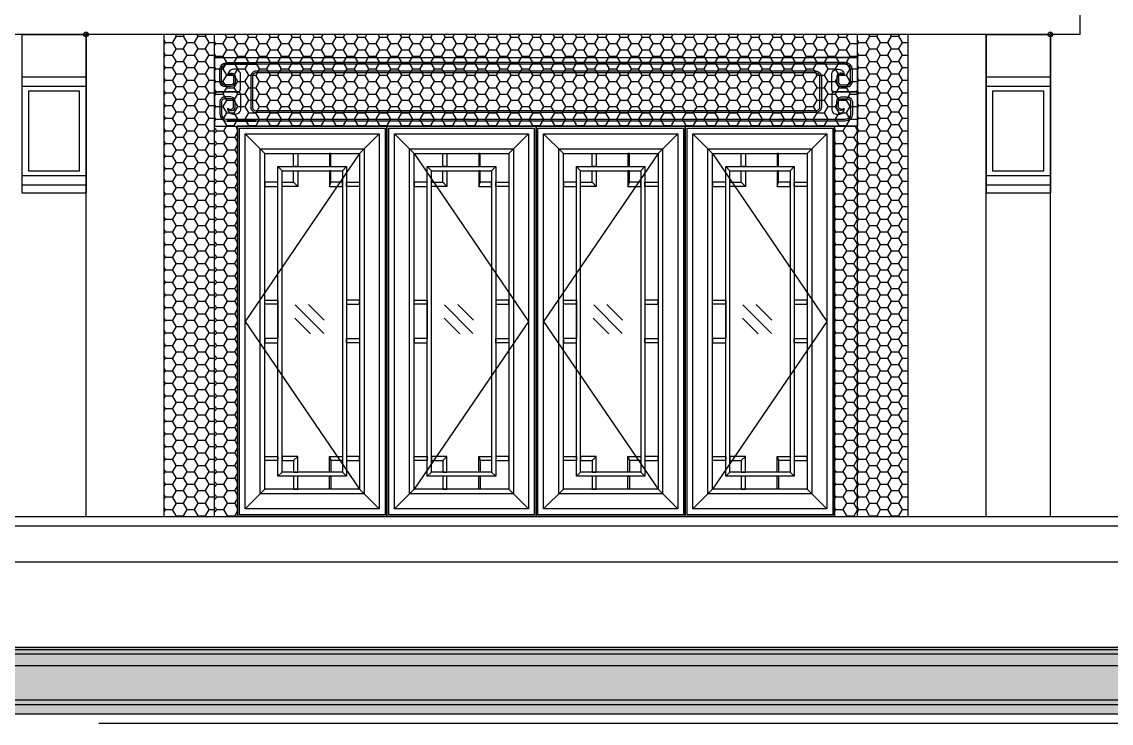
# Model space of a CAD drawing. Extents: x 296441 to 853063, y 459050 to 1117990.
# Drawn here: x 619609 to 624354, y 999063 to 1002118 of the extents above; entities that cross this region are included whole.
import ezdxf

# ---------------------------------------------------------------- set-up
doc = ezdxf.new("R2010")
doc.units = 0
doc.header["$LTSCALE"] = 1000
doc.linetypes.add('CENTER-1', pattern=[10, 6.25, -1.25, 1.25, -1.25])
doc.linetypes.add('CENTER2', pattern=[28.574999999999996, 19.05, -3.174999999999999, 3.174999999999999, -3.174999999999999])
for name, color, linetype in [('95', 95, 'Continuous'), ('E1-ELEV-N$0$A-ELEV-HEVY', 2, 'Continuous'), ('E1-ELEV-N$0$A-ELEV-MEDM', 4, 'Continuous'), ('E1-ELEV-N$0$A-ELEV-THIN', 144, 'Continuous'), ('E1-ELEV-N$0$CT-01-E$0$A-ELEV-MEDM-HEVY', 2, 'Continuous'), ('E1-ELEV-N$0$CT-01-E$0$A-ELEV-THIN', 144, 'Continuous'), ('E1-ELEV-N$0$CT-01-E$0$G-XREF', 2, 'Continuous'), ('E1-ELEV-N$0$G-XREF', 2, 'Continuous'), ('E1-ELEV-N$0$LPM540255$0$A-ELEV-MEDM', 4, 'Continuous'), ('E1-ELEV-N$0$LPM540255$0$A-ELEV-THIN', 144, 'Continuous'), ('E1-ELEV-N$0$LPM540255$0$A-ELEV-THIN-GRAY', 252, 'Continuous'), ('E1-ELEV-N$0$LPM540255$0$A-WALL', 1, 'Continuous'), ('G-GRID', 8, 'CENTER2'), ('G-XREF', 2, 'Continuous'), ('ZT1_通用--填充---PM、LM、DY、JD', 8, 'Continuous'), ('主框线', 4, 'Continuous'), ('副框内口线', 6, 'Continuous'), ('花格栅', 6, 'Continuous'), ('铝合金花格条', 5, 'Continuous')]:
    doc.layers.add(name, color=color, linetype=linetype)
doc.layers.add('E1-ELEV-N$0$CT-01-E$0$A(750)$0$A-ANNO-NPLT', color=215, linetype='Continuous', plot=False)

# ---------------------------------------------------------------- blocks, each defined once
blk = doc.blocks.new('E1-ELEV-N$0$LPM540255$0$回纹头1A-E')
at = {"layer": 'E1-ELEV-N$0$LPM540255$0$A-ELEV-MEDM'}
for p, q in [((0, 0), (120, 0)), ((0, 0), (0, -200)), ((0, -200), (119.9999999998836, -200))]:
    blk.add_line(p, q, dxfattribs=at)
at = {"layer": 'E1-ELEV-N$0$LPM540255$0$A-ELEV-THIN'}
for points in [[(-1.164153218269348e-10, -91.99999999949068, 0.414213562390854), (7.999999999883585, -99.9999999999709), (67.00000000008731, -99.9999999999709), (7.999999999883585, -99.9999999999709), (67.00000000008731, -99.9999999999709, 0.414213562355336), (75.00000000008731, -91.9999999999709), (74.9999999999709, -50.40000000096916, 0.4142135623908541), (58.9999999999709, -34.39999999996508), (54.99999999915599, -34.39999999999418, 0.4272940225238311), (38.52088220507721, -52.43935514769692, -0.5965115786824848), (55.00000000008731, -56), (54.9999999999709, -72.0000000003929, -0.414213562355336), (46.9999999999709, -79.99999999994179), (31.00000000008731, -79.99999999991269, -0.3445430035071395), (19.99999999988358, -71.99999999991269), (19.99999999988358, -35.99999999902502, -0.414213427603688), (35.99999263870995, -19.99999999998545), (119.9999999997672, -19.99999999998545)], [(121.0000050608069, -45.00000000001455, 0.4142136971421124), (110, -56.00000000069849), (110, -143.9999999999127, 0.4142136971422424), (121.0000050606905, -154.9999999999272, 0.4142136971422424)], [(-1.164153218269348e-10, -108.0000000004511, -0.414213562390854), (7.999999999883585, -99.9999999999709), (67.00000000008731, -99.9999999999709), (7.999999999883585, -99.9999999999709), (67.00000000008731, -99.9999999999709, -0.414213562355336), (75.00000000008731, -107.9999999999709), (74.9999999999709, -149.5999999989726, -0.4142135623908541), (58.9999999999709, -165.5999999999767), (54.99999999915599, -165.5999999999476, -0.4272940225238311), (38.52088220507721, -147.5606448522449, 0.5965115786824848), (55.00000000008731, -143.9999999999418), (54.9999999999709, -127.9999999995489, 0.414213562355336), (46.9999999999709, -120), (31.00000000008731, -120.0000000000291, 0.3445430035071395), (19.99999999988358, -128.0000000000291), (19.99999999988358, -164.0000000009168, 0.414213427603688), (35.99999263870995, -179.9999999999563), (119.9999999997672, -179.9999999999563)]]:
    blk.add_lwpolyline(points, format="xyb", dxfattribs=at)
at = {"layer": 'E1-ELEV-N$0$LPM540255$0$A-ELEV-THIN-GRAY'}
for points in [[(38.48250360201928, -51.30087691385415, -0.7201932216565652), (60.00000000008731, -55.36506726680091), (59.9999999999709, -72.000000000422, -0.4142135623556092), (46.9999999999709, -84.99999999994179), (31.00000000008731, -84.99999999991269, -0.3693926074614691), (14.99999999988358, -71.99999999979627), (14.99999999988358, -35.99999999902502, -0.4142134276036953), (35.9999903383432, -14.99999999998545), (119.9999999997672, -14.99999999998545)], [(121.0000073611736, -40.00000000001455, 0.4142136971425143), (105, -56.00000000100408), (105, -143.9999999999127, 0.4142136971418046), (121.0000073611736, -159.9999999999272)], [(38.48250360201928, -148.6991230860876, 0.7201932216565652), (60.00000000008731, -144.6349327331409), (59.9999999999709, -127.9999999995198, 0.4142135623556092), (46.9999999999709, -115), (31.00000000008731, -115.0000000000291, 0.3693926074614691), (14.99999999988358, -128.0000000001455), (14.99999999988358, -164.0000000009168, 0.4142134276036953), (35.9999903383432, -184.9999999999563), (119.9999999997672, -184.9999999999563)]]:
    blk.add_lwpolyline(points, format="xyb", dxfattribs=at)
blk = doc.blocks.new('*U1387')
at = {"layer": 'E1-ELEV-N$0$A-ELEV-MEDM'}
for p, q in [((3.000015183177311, 300.0000000001164), (2800.000000000175, 300.0000000001164)), ((3.000015183177311, 8.731149137020111e-11), (2800.000000000175, 8.731149137020111e-11))]:
    blk.add_line(p, q, dxfattribs=at)
at = {"layer": 'E1-ELEV-N$0$LPM540255$0$A-ELEV-THIN'}
for p, q in [((2618.499992409794, 270.0000000001237), (33.59779423699365, 270.0000000002401)), ((2618.499992409794, 232.5000000000073), (181.5000000001164, 232.5000000000728)), ((2618.499992409794, 67.50000000011642), (181.5000075911084, 67.50000000013824)), ((2618.499992409794, 30.00000000000728), (53.99995055526961, 30.00000000012369))]:
    blk.add_line(p, q, dxfattribs=at)
at = {"layer": 'E1-ELEV-N$0$LPM540255$0$A-ELEV-THIN-GRAY'}
for p, q in [((2618.499992409794, 277.5000000001164), (179.9999999997235, 277.500000000131)), ((2618.499992409794, 240.0000000000073), (181.5000110418332, 240.0000000000728)), ((2618.499992409794, 60.00000000011642), (181.4999999993743, 60.00000000013097)), ((2618.499992409794, 22.50000000000728), (53.9999433538178, 22.50000000012369))]:
    blk.add_line(p, q, dxfattribs=at)
at = {"layer": 'E1-ELEV-N$0$LPM540255$0$A-WALL', "yscale": 1.500000000000582, "zscale": 1.500000000000582}
for p, xscale in [((0, 300.0000000001164), 1.500000000000582), ((2800.000000000175, 300.0000000044456), -1.500000000000582)]:
    blk.add_blockref('E1-ELEV-N$0$LPM540255$0$回纹头1A-E', p, dxfattribs=dict(at, xscale=xscale))
blk = doc.blocks.new('E1-ELEV-N$0$CT-01-E$0$DWD')
at = {"layer": 'E1-ELEV-N$0$CT-01-E$0$A(750)$0$A-ANNO-NPLT'}
for p, q in [((-10, 0), (10, 0)), ((0, 10), (0, -10))]:
    blk.add_line(p, q, dxfattribs=at)
blk.add_circle((0, 0), 10, dxfattribs=at)
blk = doc.blocks.new('E1-ELEV-N$0$CT-01-E')
at = {"layer": 'E1-ELEV-N$0$CT-01-E$0$A-ELEV-MEDM-HEVY'}
for p, q in [((-280, 0), (0, 0)), ((-280, 0), (-280, -690.0000000000437)), ((0, 0), (0, -690.0000000000437)), ((-280, -225.0000000000437), (0, -225.0000000000582)), ((-280, -615.0000000000728), (0, -615.0000000000728)), ((-280, -690.0000000000437), (0, -690.0000000000437))]:
    blk.add_line(p, q, dxfattribs=at)
at = {"layer": 'E1-ELEV-N$0$CT-01-E$0$A-ELEV-THIN', "ltscale": 0.1}
for p, q in [((-280, -185.0000000000728), (0, -185.0000000000873)), ((-280, -655.0000000000582), (0, -655.0000000000582))]:
    blk.add_line(p, q, dxfattribs=at)
blk.add_lwpolyline([(-250, -245.0000000000582), (-30, -245.0000000000582), (-30, -595.0000000000582), (-250, -595.0000000000582)], close=True, dxfattribs=at)
at = {"layer": 'E1-ELEV-N$0$CT-01-E$0$G-XREF'}
blk.add_blockref('E1-ELEV-N$0$CT-01-E$0$DWD', (0, 0), dxfattribs=at)
blk = doc.blocks.new('单层玻璃')
at = {"layer": '95'}
for p, q in [((-1.216571543132886, -0.08520069334190339), (0.08520069322548807, 1.216571543191094)), ((-1.183139254106209, -1.183139254106209), (1.183139254106209, 1.183139254106209)), ((-0.08520069322548807, -1.216571543249302), (1.216571543132886, 0.08520069334190339))]:
    blk.add_line(p, q, dxfattribs=at)
blk = doc.blocks.new('*U2049')
at = {"color": 8}
for p, q in [((118.8000094052404, -18.80000940524042), (33.00000940542668, 66.99999059480615)), ((531.1999905947596, -18.80000940524042), (616.999990595039, 66.99999059480615)), ((118.8000094052404, -1481.19999059476), (33.00000940542668, -1566.999990594806)), ((531.1999905947596, -1481.19999059476), (616.999990595039, -1566.999990594806))]:
    blk.add_line(p, q, dxfattribs=at)
blk.add_lwpolyline([(616.999990595039, -1566.999990594806), (33.00000940542668, -1566.999990594806), (33.00000940542668, 66.99999059480615), (616.999990595039, 66.99999059480615)], close=True)
at = {"color": 2, "ltscale": 250}
blk.add_lwpolyline([(531.1999905947596, -1481.19999059476), (118.8000094052404, -1481.19999059476), (118.8000094052404, -18.80000940524042), (531.1999905947596, -18.80000940524042)], close=True, dxfattribs=at)
at = {"layer": '主框线'}
blk.add_lwpolyline([(642, -1592), (8, -1592), (8, 92), (642, 92)], close=True, dxfattribs=at)
at = {"layer": '副框内口线', "linetype": 'CENTER-1', "ltscale": 40}
blk.add_lwpolyline([(650, -1600), (0, -1600), (0, 100), (650, 100)], close=True, dxfattribs=at)
at = {"layer": '花格栅', "color": 6, "ltscale": 250}
blk.add_lwpolyline([(551.1999905947596, -1501.19999059476), (98.80000940524042, -1501.19999059476), (98.80000940524042, 1.199990594759583), (551.1999905947596, 1.199990594759583)], close=True, dxfattribs=at)
at = {"layer": '铝合金花格条'}
for p, q in [((175.800009411294, -675), (175.8000094103627, -825)), ((474.1999905924313, -675), (474.1999905915, -825))]:
    blk.add_line(p, q, dxfattribs=at)
for points in [[(243.8000094075687, -18.80000940139871), (261.8000094075687, -18.80000940046739), (261.8000094103627, -75.80000940046739), (243.8000094103627, -75.80000940139871)], [(406.1999905942939, -18.80000940139871), (400.1999905942939, -18.80000940046739), (400.1999905915, -75.80000940046739), (406.1999905915, -75.80000940139871)], [(474.1999905915, -1424.19999059476), (175.8000094103627, -1424.19999059476), (175.8000094103627, -75.80000940558966), (474.1999905915, -75.80000940558966)], [(456.1999905915, -1406.19999059476), (193.8000094103627, -1406.19999059476), (193.8000094103627, -93.80000940558966), (456.1999905915, -93.80000940558966)], [(118.8000094061717, -143.8000094027957), (118.8000094052404, -161.8000094027957), (175.8000094052404, -161.8000094055897), (175.8000094061717, -143.8000094055897)], [(531.1999905947596, -143.8000094027957), (531.1999905956909, -161.8000094027957), (474.1999905956909, -161.8000094055897), (474.1999905947596, -143.8000094055897)], [(175.800009411294, -675), (118.800009411294, -675), (118.800009411294, -657), (175.800009411294, -657)], [(474.1999905915, -675), (531.1999905915, -675), (531.1999905915, -657), (474.1999905915, -657)], [(175.800009411294, -825), (118.800009411294, -825), (118.800009411294, -843), (175.800009411294, -843)], [(474.1999905915, -825), (531.1999905915, -825), (531.1999905915, -843), (474.1999905915, -843)], [(118.8000094061717, -1356.199990597088), (118.8000094052404, -1338.199990597088), (175.8000094052404, -1338.199990594294), (175.8000094061717, -1356.199990594294)], [(531.1999905947596, -1356.199990597554), (531.1999905956909, -1338.199990597554), (474.1999905956909, -1338.19999059476), (474.1999905947596, -1356.19999059476)], [(243.8000094075687, -1481.199990598951), (261.8000094075687, -1481.199990599882), (261.8000094103627, -1424.199990599882), (243.8000094103627, -1424.199990598951)], [(406.1999905942939, -1481.199990598951), (400.1999905942939, -1481.199990599882), (400.1999905915, -1424.199990599882), (406.1999905915, -1424.199990598951)]]:
    blk.add_lwpolyline(points, close=True, dxfattribs=at)
for points in [[(193.8000094103627, -93.80000940558966), (175.8000094103627, -75.80000940558966)], [(261.8000094094314, -161.8000094055897), (243.8000094094314, -143.8000094055897), (243.8000094094314, -93.80000940558966), (261.8000094094314, -93.80000940558966), (261.8000094094314, -161.8000094055897), (193.8000094094314, -161.8000094055897), (193.8000094094314, -143.8000094055897), (243.8000094094314, -143.8000094055897)], [(400.1999905924313, -161.8000094055897), (406.1999905924313, -143.8000094055897), (406.1999905924313, -93.80000940558966), (400.1999905924313, -93.80000940558966), (400.1999905924313, -161.8000094055897), (456.1999905924313, -161.8000094055897), (456.1999905924313, -143.8000094055897), (406.1999905924313, -143.8000094055897)], [(456.1999905915, -93.80000940558966), (474.1999905915, -75.80000940558966)], [(261.8000094094314, -1338.19999059476), (243.8000094094314, -1356.19999059476), (243.8000094094314, -1406.19999059476), (261.8000094094314, -1406.19999059476), (261.8000094094314, -1338.19999059476), (193.8000094094314, -1338.19999059476), (193.8000094094314, -1356.19999059476), (243.8000094094314, -1356.19999059476)], [(400.1999905924313, -1338.19999059476), (406.1999905924313, -1356.19999059476), (406.1999905924313, -1406.19999059476), (400.1999905924313, -1406.19999059476), (400.1999905924313, -1338.19999059476), (456.1999905924313, -1338.19999059476), (456.1999905924313, -1356.19999059476), (406.1999905924313, -1356.19999059476)]]:
    blk.add_lwpolyline(points, dxfattribs=at)
at = {"layer": '铝合金花格条', "elevation": -0.06302419923047158}
for points in [[(193.8000094103627, -1406.19999059476), (175.8000094103627, -1424.19999059476)], [(456.1999905915, -1406.19999059476), (474.1999905915, -1424.19999059476)]]:
    blk.add_lwpolyline(points, dxfattribs=at)
at = {"extrusion": (0, 0, -1), "xscale": 52.5, "yscale": 52.5, "zscale": -52.5}
blk.add_blockref('单层玻璃', (-313.1052317788854, -740.4806957957335), dxfattribs=at)
blk = doc.blocks.new('20200401140358')
at = {"ltscale": 1000}
blk.add_lwpolyline([(0, -1700), (2600, -1700), (2600, 0), (0, 0)], close=True, dxfattribs=at)
for points in [[(531.1999905947596, -118.8000094052404), (33.00000940542668, -850), (531.1999905947596, -1581.19999059476)], [(768.8000094052404, -118.8000094052404), (1266.999990594573, -850), (768.8000094052404, -1581.19999059476)], [(1831.19999059476, -118.8000094052404), (1333.000009405427, -850), (1831.19999059476, -1581.19999059476)], [(2068.80000940524, -118.8000094052404), (2566.999990594573, -850), (2068.80000940524, -1581.19999059476)]]:
    blk.add_lwpolyline(points, dxfattribs=at)
for p in [(0, -100), (650, -100), (1300, -100), (1950, -100)]:
    blk.add_blockref('*U2049', p, dxfattribs=at)
blk = doc.blocks.new('E1-ELEV-N')
at = {"layer": 'ZT1_通用--填充---PM、LM、DY、JD', "ltscale": 1000}
h = blk.add_hatch(dxfattribs=at)
h.set_pattern_fill('HONEY', color=256, scale=20)
h.set_pattern_definition([(0, (-7320, 4600.00000000326), (47.625, 27.4963), [31.75, -63.5]), (120, (-7320, 4600.00000000326), (-47.62499431007805, 27.49630985523391), [31.74999999999994, -63.49999999999989]), (59.99999999999999, (-7320, 4600.00000000326), (5.689921946938625e-06, 54.99260985523389), [-63.5, 31.75])])
h.paths.add_polyline_path([(-7320, 4600.00000000326), (-7100, 4600.00000000326), (-7100, 6699.999999993248), (-7320, 6699.999999993248)])
h = blk.add_hatch(dxfattribs=at)
h.set_pattern_fill('HONEY', color=256, scale=20)
h.set_pattern_definition([(0, (-7100, 6299.999999998137), (47.625, 27.4963), [31.75, -63.5]), (120, (-7100, 6299.999999998137), (-47.62499431007805, 27.49630985523391), [31.74999999999994, -63.49999999999989]), (59.99999999999999, (-7100, 6299.999999998137), (5.689921946938625e-06, 54.99260985523389), [-63.5, 31.75])])
h.paths.add_polyline_path([(-4299.999999999884, 6299.999999998137), (-7100, 6299.999999998137), (-7100, 6699.999999993248), (-4299.999999999884, 6699.999999993248)])
h = blk.add_hatch(dxfattribs=at)
h.set_pattern_fill('HONEY', color=256, scale=20)
h.set_pattern_definition([(0, (-4299.999999999651, 4600.00000000326), (47.625, 27.4963), [31.75, -63.5]), (120, (-4299.999999999651, 4600.00000000326), (-47.62499431007805, 27.49630985523391), [31.74999999999994, -63.49999999999989]), (59.99999999999999, (-4299.999999999651, 4600.00000000326), (5.689921946938625e-06, 54.99260985523389), [-63.5, 31.75])])
h.paths.add_polyline_path([(-4299.999999999651, 6699.999999993481), (-4080, 6699.999999993481), (-4080, 4600.00000000326), (-4299.999999999651, 4600.00000000326)])
h = blk.add_hatch(dxfattribs=at)
h.set_pattern_fill('HONEY', color=256, scale=20)
h.set_pattern_definition([(0, (-7096.999984816764, 4600.00000000326), (47.625, 27.4963), [31.75, -63.5]), (120, (-7096.999984816764, 4600.00000000326), (-47.62499431007805, 27.49630985523391), [31.74999999999994, -63.49999999999989]), (59.99999999999999, (-7096.999984816764, 4600.00000000326), (5.689921946938625e-06, 54.99260985523389), [-63.5, 31.75])])
h.paths.add_polyline_path([(-7096.999984816764, 6299.999999993946), (-7000.000000000466, 6299.999999993946), (-7000.000000000466, 4600.00000000326), (-7096.999984816764, 4600.00000000326)])
h = blk.add_hatch(dxfattribs=at)
h.set_pattern_fill('HONEY', color=256, scale=20)
h.set_pattern_definition([(0, (-4400, 4600.00000000326), (47.625, 27.4963), [31.75, -63.5]), (120, (-4400, 4600.00000000326), (-47.62499431007805, 27.49630985523391), [31.74999999999994, -63.49999999999989]), (59.99999999999999, (-4400, 4600.00000000326), (5.689921946938625e-06, 54.99260985523389), [-63.5, 31.75])])
h.paths.add_polyline_path([(-4400, 4600.00000000326), (-4299.999999999884, 4600.00000000326), (-4299.999999999884, 6299.999999993946), (-4400, 6299.999999993946)])
at = {"layer": 'E1-ELEV-N$0$A-ELEV-HEVY'}
for p, q in [((-3330.000000005588, 6699.999999993481), (-3330.000000005588, 7610.000018869294)), ((-3330.000000005588, 6699.999999993481), (-8070, 6699.999999993481)), ((-7660, 4600.00000000326), (-7660, 6699.999999993481)), ((-3740.000000005588, 4600.00000000326), (-3740.000000005588, 6699.999999993481)), ((-3460.000000005588, 4600.00000000326), (-3460.000000005588, 6699.999999993481)), ((-9599.999999997439, 4600.00000000326), (140.0000000055879, 4600.00000000326)), ((-9599.999999997439, 4559.999999993481), (140.0000000055879, 4559.999999993481)), ((-9599.999999997439, 4402.756912861718), (140.0000000055879, 4402.756912861718)), ((140.0000000055879, 4030.000000061467), (-9599.999999997206, 4030.000000105239)), ((140.0000000055879, 3739.999999991152), (-9599.999999997206, 3740.000000034925))]:
    blk.add_line(p, q, dxfattribs=at)
at = {"layer": 'E1-ELEV-N$0$A-ELEV-MEDM'}
for p, q in [((-7320, 4600.00000000326), (-7320, 6699.999999993248)), ((-7100, 4600.00000000326), (-7100, 6699.999999993248)), ((-4300, 4600.00000000326), (-4299.999999999651, 6699.999999993248)), ((-4080, 4600.00000000326), (-4079.999999999651, 6699.999999993248)), ((-7000, 4600.00000000326), (-7000, 6299.999999993946)), ((-4400, 6299.999999998137), (-4400, 4600.00000000326)), ((140.0000000055879, 3799.999999973457), (-9599.999999997206, 3800.000000017229))]:
    blk.add_line(p, q, dxfattribs=at)
at = {"layer": 'E1-ELEV-N$0$A-ELEV-THIN'}
for p, q in [((140.0000000055879, 4019.999999992084), (-9599.999999997206, 4020.000000035856)), ((140.0000000055879, 3999.999999989755), (-9599.999999997206, 4000.000000033528)), ((140.0000000055879, 3949.999999980908), (-9599.999999997206, 3950.00000002468)), ((140.0000000055879, 3780.000000022119), (-9599.999999997206, 3780.000000065891))]:
    blk.add_line(p, q, dxfattribs=at)
at = {"ltscale": 1000}
blk.add_blockref('20200401140358', (-7000, 6299.999999993946), dxfattribs=at)
at = {"layer": 'E1-ELEV-N$0$A-ELEV-HEVY'}
blk.add_blockref('*U1387', (-7100, 6299.999999993946), dxfattribs=at)
at = {"layer": 'E1-ELEV-N$0$G-XREF'}
for p in [(-7659.999966220232, 6699.999999993481), (-3459.99996622582, 6699.999999993481)]:
    blk.add_blockref('E1-ELEV-N$0$CT-01-E', p, dxfattribs=at)

msp = doc.modelspace()

# ---------------------------------------------------------------- hatches: boundary and pattern name
at = {"layer": 'ZT1_通用--填充---PM、LM、DY、JD', "ltscale": 1000}
h = msp.add_hatch(dxfattribs=at)
h.set_pattern_fill('混凝土', color=256, scale=20)
h.set_pattern_definition([(49.99999999999999, (608199.1237666769, 999103.0944562468), (143.4520365201507, -12.55042699651902), [15, -165]), (355, (608199.1237666769, 999103.0944562468), (-27.7502667226, 150.4384267400024), [12, -132]), (100.4514, (608211.0781026769, 999102.0485882468), (115.7018763428043, 137.8879084121907), [12.748038, -140.2284224]), (46.18420000000002, (608199.1237666769, 999143.0944562468), (213.4482097251289, -33.10380286580362), [22.49999999999999, -247.4999999999999]), (96.6356, (608216.9111156769, 999140.3357948468), (186.9325411097407, 194.8235741800883), [19.1220576, -210.3426]), (351.1842, (608199.1237666769, 999143.0944562468), (186.9323890267254, 194.8237201850649), [18, -198]), (21, (608219.1237666769, 999133.0944562468), (119.3814104236923, -80.52377813306776), [15, -165]), (326.0000000000001, (608219.1237666769, 999133.0944562468), (48.66306638431634, 145.0300090093706), [12, -132]), (71.4514, (608229.0722132769, 999126.3841350467), (168.044525716298, 64.50609934199048), [12.748038, -140.2284224]), (37.50000000000001, (608199.1237666769, 999103.0944562468), (2.431971063458134, 66.5787707662623), [0, -130.4, 0, -134, 0, -132.5]), (7.499999999999999, (608199.1237666769, 999103.0944562468), (52.61390748842972, 78.88234237647205), [0, -76.39999999999999, 0, -127.4, 0, -50.5]), (327.5, (608154.5237666769, 999103.0944562468), (106.7644872344818, -4.510974346875951), [0, -50, 0, -156, 0, -207]), (317.5, (608134.5237666769, 999103.0944562468), (116.6372338684772, 20.02099646646354), [0, -65, 0, -103.6, 0, -147])])
h.paths.add_polyline_path([(608199.1237666769, 999103.0944562468), (646889.1237663244, 999103.0944562468), (646889.1237663244, 999393.0945617105), (608199.1237666769, 999393.0945617105)])

# ---------------------------------------------------------------- linework, layer by layer
at = {"layer": 'G-GRID'}
msp.add_line((591369.1386122174, 999063.0944562624), (665188.8230183284, 999063.0944562624), dxfattribs=at)

# ---------------------------------------------------------------- block references
at = {"layer": 'G-XREF'}
msp.add_blockref('E1-ELEV-N', (627549.1237663209, 995363.0944562689), dxfattribs=at)

doc.saveas('drawing.dxf')
